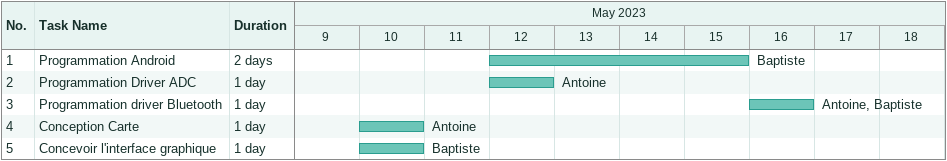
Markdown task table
| ID | Task | Duration | Start | Finish | Resources |
|---|---|---|---|---|---|
| 1 | Programmation Android | 2d | 2023-05-12 | 2023-05-15 | Baptiste |
| 2 | Programmation Driver ADC | 1d | 2023-05-12 | 2023-05-12 | Antoine |
| 3 | Programmation driver Bluetooth | 1d | 2023-05-16 | 2023-05-16 | Antoine, Baptiste |
| 4 | Conception Carte | 1d | 2023-05-10 | 2023-05-10 | Antoine |
| 5 | Concevoir l'interface graphique | 1d | 2023-05-10 | 2023-05-10 | Baptiste |
